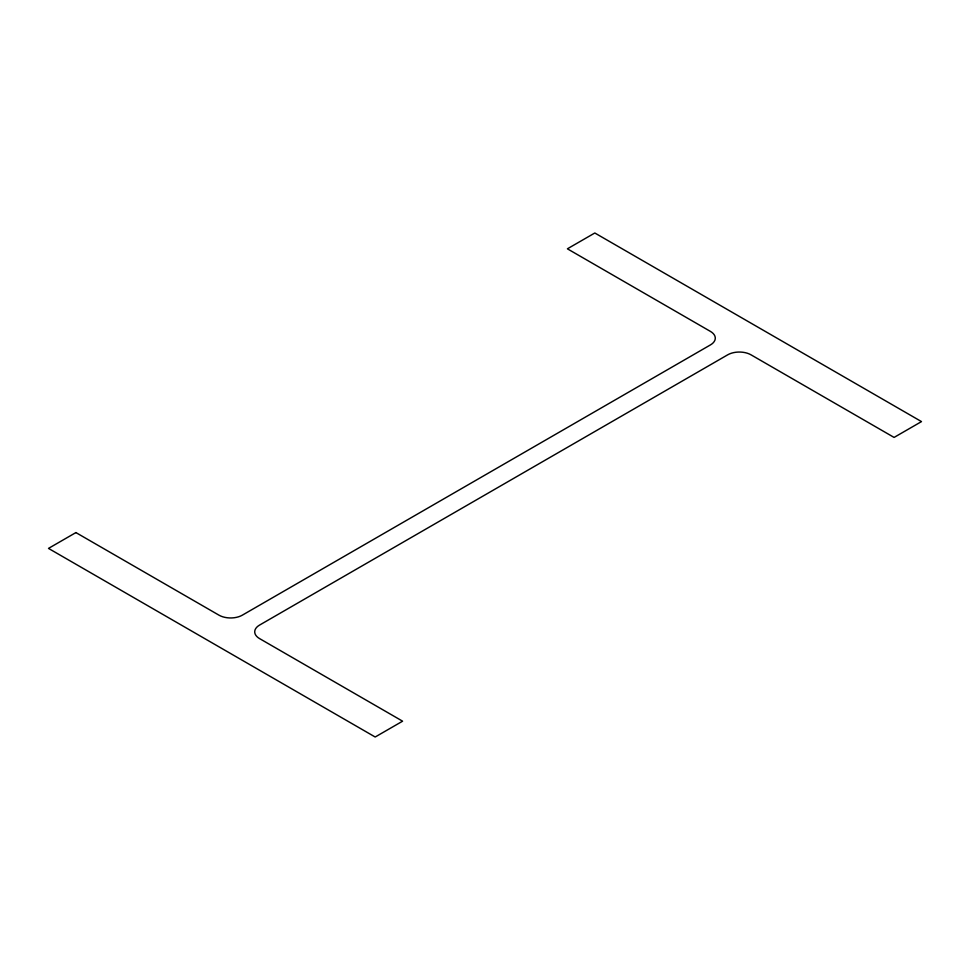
<?xml version="1.0" encoding="UTF-8"?>
<svg xmlns="http://www.w3.org/2000/svg" width="970" height="970" viewBox="0 0 970 970"><rect width="100%" height="100%" fill="white"/><g stroke="black" fill="none" stroke-linecap="round" stroke-linejoin="round"><path stroke-width="1.45" d="M75.915 532.578L48.5 548.402L375.184 737.006L402.599 721.183L259.536 638.575A16.502 9.53 0 0 1 259.536 625.104L727.682 354.826A16.502 9.53 0 0 1 751.01 354.826L894.085 437.421L921.5 421.598L594.816 232.994L567.401 248.817L710.464 331.425A16.502 9.53 0 0 1 710.464 344.896L242.318 615.174A16.502 9.53 0 0 1 218.99 615.174L75.915 532.578"/></g></svg>
